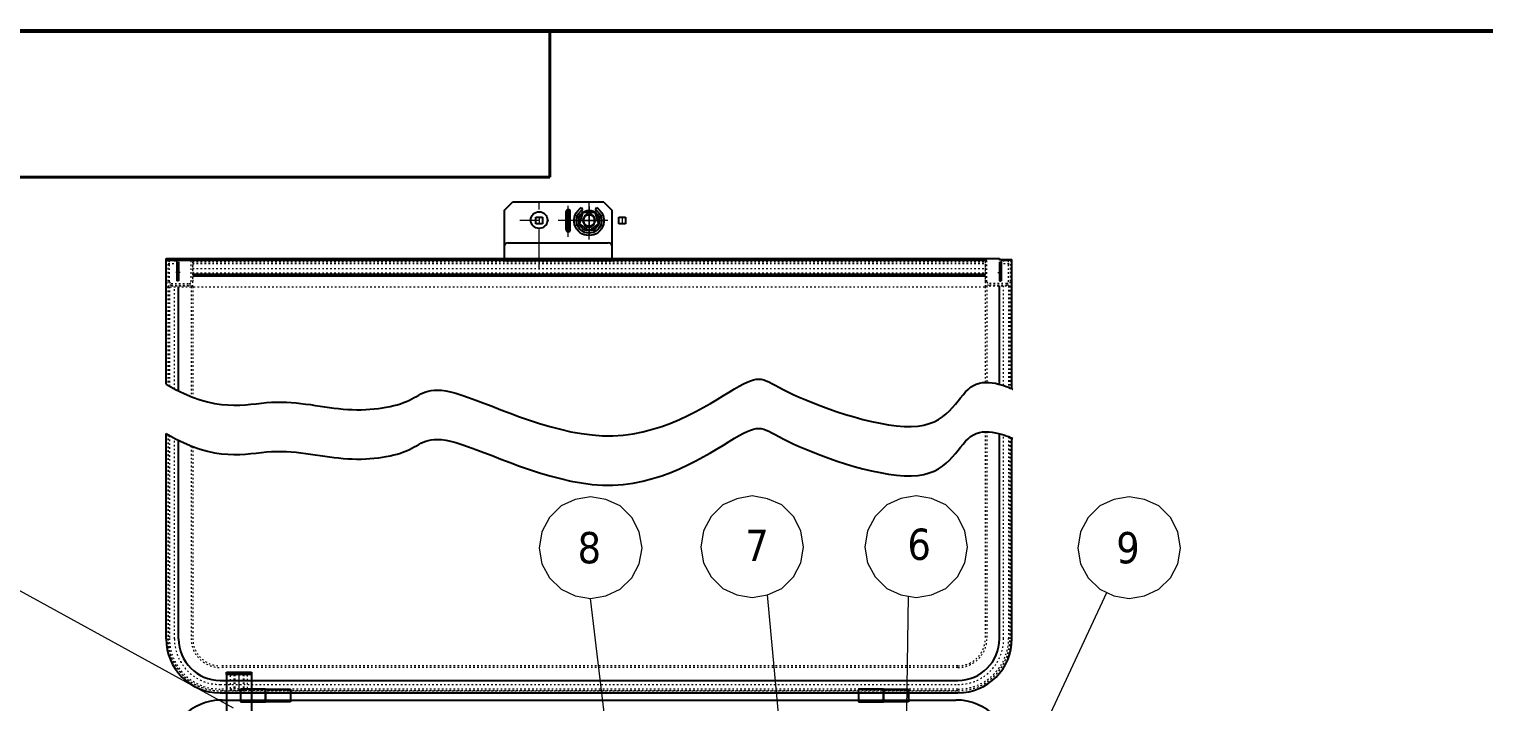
# Model space of a CAD drawing. Header units: millimetres. Extents: x 13152 to 35014, y -6229 to -226.
# Drawn here: x 26702 to 28450, y -1167 to -358 of the extents above; entities that cross this region are included whole.
import ezdxf

# ---------------------------------------------------------------- set-up
doc = ezdxf.new("R2010")
doc.units = ezdxf.units.MM
doc.header["$LTSCALE"] = 4
doc.linetypes.add('ACAD_ISO03W100', pattern=[1.18, 0.47, -0.71])
doc.linetypes.add('ACAD_ISO10W100', pattern=[18, 12, -3, 0, -3])
doc.layers.add('1', color=12, linetype='Continuous')
doc.layers.add('标注、文本', color=3, linetype='Continuous', lineweight=25)
doc.layers.add('铁心', color=3, linetype='Continuous', lineweight=0)
doc.styles.add('Tahoma$001', font='tahoma.ttf', dxfattribs={"height": 2.159784})

# ---------------------------------------------------------------- blocks, each defined once
blk = doc.blocks.new('huuuuu')
at = {"layer": '标注、文本', "color": 1, "linetype": 'ACAD_ISO10W100', "lineweight": 18}
for p, q in [((2130.7, -5602.1), (2130.7, -5556.6)), ((2108, -5579.3), (2153.5, -5579.3))]:
    blk.add_line(p, q, dxfattribs=at)
at = {"layer": '标注、文本', "color": 2, "linetype": 'ACAD_ISO03W100', "lineweight": 18}
for p, q in [((2113.7, -5573.3), (2117, -5573.3)), ((2144.5, -5573.3), (2147.7, -5573.3)), ((2113.7, -5585.3), (2117, -5585.3)), ((2144.5, -5585.3), (2147.7, -5585.3))]:
    blk.add_line(p, q, dxfattribs=at)
at = {"layer": '标注、文本'}
for p, q in [((2121.7, -5563.7), (2123.2, -5566.3)), ((2138.2, -5566.3), (2139.7, -5563.7))]:
    blk.add_line(p, q, dxfattribs=at)
for radius in [18, 15]:
    blk.add_arc((2130.7, -5579.3), radius, 120, 60, dxfattribs=at)

msp = doc.modelspace()

# ---------------------------------------------------------------- linework, layer by layer
at = {"layer": '1', "color": 0, "lineweight": 40}
for p in [(27327.33, -360.68), (26139.5, -536.16)]:
    msp.add_line(p, (27327.33, -536.16), dxfattribs=at)
at = {"layer": '1', "color": 0, "lineweight": 40, "const_width": 4.72}
msp.add_lwpolyline([(26139.5, -4086.14), (31322.75, -4086.14), (31322.75, -360.68), (26139.5, -360.68), (26139.5, -4086.14)], dxfattribs=at)
at = {"layer": '标注、文本'}
for p, q in [((27272.55, -576.41), (27282.55, -566.41)), ((27272.55, -576.41), (27272.55, -636.41)), ((27392.55, -566.41), (27282.55, -566.41)), ((27392.55, -566.41), (27402.55, -576.41)), ((27402.55, -636.41), (27402.55, -576.41)), ((27310.55, -592.41), (27310.55, -584.41)), ((27310.55, -584.41), (27318.55, -584.41)), ((27318.55, -592.41), (27310.55, -592.41)), ((27318.55, -584.41), (27318.55, -592.41)), ((27347.05, -599.2), (27347.05, -577.7)), ((27347.55, -599.41), (27347.55, -577.41)), ((27351.55, -599.41), (27351.55, -577.41)), ((27352.05, -599.2), (27352.05, -577.7)), ((27367.3, -578.43), (27362.82, -592.22)), ((27362.82, -592.22), (27374.55, -600.75)), ((27367.3, -578.43), (27381.8, -578.43)), ((27368.05, -589.91), (27368.05, -586.91)), ((27374.55, -600.75), (27386.28, -592.22)), ((27381.05, -589.91), (27381.05, -586.91)), ((27386.28, -592.22), (27381.8, -578.43)), ((27410.55, -592.41), (27410.55, -584.41)), ((27410.55, -584.41), (27418.55, -584.41)), ((27418.55, -592.41), (27410.55, -592.41)), ((27418.55, -584.41), (27418.55, -592.41)), ((27272.55, -626.41), (27272.55, -636.41)), ((27277.55, -615), (27397.55, -615)), ((27402.55, -636.41), (27402.55, -626.41)), ((26866.3, -785.16), (26866.3, -633.91)), ((26866.3, -633.91), (27867.8, -633.91)), ((26866.3, -635.41), (26881.3, -635.41)), ((26866.3, -635.91), (27850.77, -635.91)), ((26866.3, -635.91), (27850.77, -635.91)), ((26868.34, -635.91), (26870.34, -635.91)), ((26877.3, -635.91), (26870.3, -635.91)), ((26879.3, -637.91), (26879.3, -660.91)), ((26881.3, -633.91), (26881.3, -635.91)), ((26881.3, -637.91), (26881.3, -660.91)), ((26896.34, -635.91), (26898.34, -635.91)), ((27272.55, -636.41), (27402.55, -636.41)), ((27852.77, -635.91), (27850.77, -635.91)), ((27867.8, -633.91), (27867.8, -635.91)), ((27867.8, -635.41), (27882.8, -635.41)), ((27867.8, -637.91), (27867.8, -660.91)), ((27869.8, -637.91), (27869.8, -660.91)), ((27871.8, -635.91), (27878.8, -635.91)), ((27880.77, -635.91), (27878.77, -635.91)), ((27882.8, -790.67), (27882.8, -635.41)), ((26881.3, -648.41), (26879.3, -648.41)), ((26881.3, -653.41), (26879.3, -653.41)), ((26881.3, -660.91), (26879.3, -660.91)), ((26898.3, -652.91), (27850.77, -652.91)), ((26898.3, -654.91), (27850.77, -654.91)), ((27867.8, -648.41), (27869.8, -648.41)), ((27867.8, -653.41), (27869.8, -653.41)), ((27867.8, -660.91), (27869.8, -660.91)), ((26881.3, -793.28), (26881.3, -667.91)), ((27867.8, -785.16), (27867.8, -666.91)), ((26866.3, -1091.04), (26866.3, -844.45)), ((26881.3, -1091.04), (26881.3, -852.58)), ((27867.8, -1091.04), (27867.8, -844.46)), ((27882.8, -1091.04), (27882.8, -849.96)), ((26938.8, -1131.04), (26968.8, -1131.04)), ((26938.8, -1134.04), (26938.8, -1131.04)), ((26968.8, -1134.04), (26938.8, -1134.04)), ((26938.8, -1134.04), (26938.8, -1212.94)), ((26943.8, -1134.54), (26944.3, -1134.04)), ((26968.8, -1131.04), (26968.8, -1134.04)), ((26968.8, -1134.04), (26968.8, -1212.94)), ((26931.3, -1141.04), (27817.8, -1141.04)), ((26955.8, -1151.64), (26955.8, -1166.64)), ((26985.8, -1151.64), (26955.8, -1151.64)), ((26985.8, -1151.64), (26985.8, -1166.64)), ((26985.8, -1166.64), (26985.8, -1151.64)), ((26985.8, -1166.64), (26985.8, -1151.64)), ((26985.8, -1151.64), (27015.8, -1151.64)), ((27015.8, -1151.64), (27015.8, -1166.64)), ((27728.3, -1151.64), (27698.3, -1151.64)), ((27698.3, -1151.64), (27698.3, -1166.64)), ((27728.3, -1151.64), (27728.3, -1166.64)), ((27728.3, -1166.64), (27728.3, -1151.64)), ((27728.3, -1151.64), (27758.3, -1151.64)), ((27728.3, -1166.64), (27728.3, -1151.64)), ((27758.3, -1151.64), (27758.3, -1166.64)), ((26931.3, -1156.04), (27817.8, -1156.04)), ((26933.8, -1164.64), (27815.3, -1164.64)), ((26955.8, -1166.64), (26985.8, -1166.64)), ((27015.8, -1166.64), (26985.8, -1166.64)), ((27698.3, -1166.64), (27728.3, -1166.64)), ((27758.3, -1166.64), (27728.3, -1166.64))]:
    msp.add_line(p, q, dxfattribs=at)
at = {"layer": '标注、文本', "color": 1, "linetype": 'ACAD_ISO10W100', "lineweight": 18}
for p, q in [((27314.57, -647.36), (27314.57, -565.83)), ((27349.55, -607.89), (27349.55, -570.9)), ((27374.55, -571.65), (27374.55, -605.18)), ((27385.48, -588.41), (27291.55, -588.41)), ((27314.55, -584.41), (27314.55, -592.41)), ((27349.55, -579.41), (27349.55, -601.41)), ((27358.69, -588.41), (27390.42, -588.41)), ((27374.55, -596.95), (27374.55, -579.87)), ((27414.55, -584.41), (27414.55, -592.41)), ((26883.21, -650.91), (26877.89, -650.91)), ((27865.89, -650.91), (27871.22, -650.91)), ((26953.8, -1134.04), (26953.8, -1154.04))]:
    msp.add_line(p, q, dxfattribs=at)
at = {"layer": '标注、文本', "color": 2, "linetype": 'ACAD_ISO03W100', "lineweight": 18}
for p, q in [((26868.34, -635.91), (26868.34, -661.91)), ((26868.8, -639.91), (26876.3, -639.91)), ((26870.34, -661.91), (26870.34, -635.91)), ((26876.3, -635.91), (26876.3, -639.91)), ((26896.34, -661.91), (26896.34, -635.91)), ((26898.3, -637.91), (27850.77, -637.91)), ((26898.3, -637.91), (27850.77, -637.91)), ((26898.3, -667.91), (26898.3, -637.91)), ((26898.3, -639.91), (27850.77, -639.91)), ((26898.3, -645.91), (27850.77, -645.91)), ((26898.34, -635.91), (26898.34, -661.91)), ((27272.55, -634.41), (27402.55, -634.41)), ((27850.77, -635.91), (27850.77, -661.91)), ((27850.8, -637.91), (27850.8, -667.91)), ((27852.77, -661.91), (27852.77, -635.91)), ((27872.8, -635.91), (27872.8, -639.91)), ((27872.8, -639.91), (27880.3, -639.91)), ((27878.77, -661.91), (27878.77, -635.91)), ((27880.77, -635.91), (27880.77, -661.91)), ((26872.34, -663.91), (26894.34, -663.91)), ((26898.3, -651.41), (27850.77, -651.41)), ((26898.3, -653.41), (27850.77, -653.41)), ((27876.77, -663.91), (27854.77, -663.91)), ((26866.3, -667.91), (27850.8, -667.91)), ((26868.3, -666.91), (26898.3, -666.91)), ((26868.3, -667.91), (26868.3, -786.32)), ((26868.8, -667.91), (26868.8, -786.6)), ((26870.3, -667.91), (26870.3, -787.46)), ((26872.34, -665.91), (26894.34, -665.91)), ((26876.3, -790.73), (26876.3, -667.91)), ((26896.3, -667.91), (26896.3, -799.97)), ((26898.3, -667.91), (26898.3, -800.74)), ((27850.8, -666.91), (27880.8, -666.91)), ((27850.8, -667.91), (27850.8, -782.9)), ((27852.8, -666.91), (27852.8, -782.89)), ((27876.77, -665.91), (27854.77, -665.91)), ((27872.8, -786.66), (27872.8, -666.91)), ((27878.8, -666.91), (27878.8, -788.9)), ((27880.3, -666.91), (27880.3, -789.53)), ((27880.8, -666.91), (27880.8, -789.75)), ((26868.3, -845.61), (26868.3, -1090.54)), ((26868.8, -845.9), (26868.8, -1091.04)), ((26870.3, -846.75), (26870.3, -1090.54)), ((26876.3, -1091.04), (26876.3, -850.02)), ((27850.8, -842.2), (27850.8, -1090.54)), ((27852.8, -842.19), (27852.8, -1090.54)), ((27872.8, -1091.04), (27872.8, -845.96)), ((27878.8, -848.19), (27878.8, -1090.54)), ((27880.3, -848.83), (27880.3, -1091.04)), ((27880.8, -849.05), (27880.8, -1090.54)), ((26896.3, -859.27), (26896.3, -1090.54)), ((26898.3, -860.04), (26898.3, -1090.54)), ((27817.8, -1123.54), (26931.3, -1123.54)), ((27817.8, -1125.54), (26931.3, -1125.54)), ((26943.8, -1151.04), (26943.8, -1134.54)), ((26943.8, -1134.54), (26963.8, -1134.54)), ((26944.3, -1134.04), (26963.3, -1134.04)), ((26947.8, -1134.04), (26947.8, -1154.04)), ((26948.8, -1134.04), (26948.8, -1154.04)), ((26958.8, -1134.04), (26958.8, -1154.04)), ((26959.8, -1134.04), (26959.8, -1154.04)), ((26963.3, -1134.04), (26963.8, -1134.54)), ((26963.8, -1134.54), (26963.8, -1151.04)), ((26931.3, -1146.04), (27817.8, -1146.04)), ((27817.8, -1151.54), (26931.3, -1151.54)), ((26931.3, -1153.54), (27817.8, -1153.54)), ((27817.8, -1153.54), (26931.3, -1153.54)), ((26943.8, -1151.04), (26946.8, -1154.04)), ((26963.8, -1151.04), (26943.8, -1151.04)), ((26960.8, -1154.04), (26963.8, -1151.04)), ((26985.8, -1153.1), (26985.8, -1159.14)), ((27728.3, -1153.1), (27728.3, -1159.14)), ((26960.8, -1154.04), (26946.8, -1154.04)), ((26955.8, -1165.17), (26955.8, -1159.14)), ((26985.8, -1162.77), (26985.8, -1156.74)), ((27758.3, -1165.17), (27758.3, -1159.14))]:
    msp.add_line(p, q, dxfattribs=at)
at = {"layer": '标注、文本'}
for centre, radius in [((27374.55, -588.41), 12.33), ((27314.57, -587.83), 10), ((27374.55, -588.41), 7)]:
    msp.add_circle(centre, radius, dxfattribs=at)
for centre, radius, start, end in [((27349.55, -577.7), 2.5, 0, 180), ((27349.55, -577.41), 2, 0, 180), ((27374.55, -586.91), 6.5, 0, 180), ((27374.55, -589.91), 6.5, 180, 0), ((27349.55, -599.2), 2.5, 180, 0), ((27349.55, -599.41), 2, 180, 0), ((27277.55, -620), 5, 90, 180), ((27397.55, -620), 5, 0, 90), ((26877.3, -637.91), 2, 0, 90), ((27871.8, -637.91), 2, 90, 180), ((26931.3, -1091.04), 65, 180, 270), ((26931.3, -1091.04), 50, 180, 270), ((27817.8, -1091.04), 65, 270, 0), ((27817.8, -1091.04), 50, 270, 0), ((26933.8, -1232.14), 67.5, 90, 180), ((27815.3, -1232.14), 67.5, 0, 90)]:
    msp.add_arc(centre, radius, start, end, dxfattribs=at)
at = {"layer": '标注、文本', "color": 2, "linetype": 'ACAD_ISO03W100', "lineweight": 18}
for centre, radius, start, end in [((26872.34, -661.91), 4, 180, 270), ((26872.34, -661.91), 2, 180, 270), ((26894.34, -661.91), 2, 270, 0), ((26894.34, -661.91), 4, 270, 0), ((27854.77, -661.91), 4, 180, 270), ((27854.77, -661.91), 2, 180, 270), ((27876.77, -661.91), 2, 270, 0), ((27876.77, -661.91), 4, 270, 0), ((26931.3, -1090.54), 63, 180, 270), ((26931.3, -1091.04), 62.5, 180, 270), ((26931.3, -1090.54), 61, 180, 270), ((26931.3, -1091.04), 55, 180, 270), ((26931.3, -1090.54), 35, 180, 270), ((26931.3, -1090.54), 33, 180, 270), ((27817.8, -1090.54), 33, 270, 0), ((27817.8, -1090.54), 63, 270, 0), ((27817.8, -1090.54), 35, 270, 0), ((27817.8, -1090.54), 61, 270, 0), ((27817.8, -1091.04), 55, 270, 0), ((27817.8, -1091.04), 62.5, 270, 0)]:
    msp.add_arc(centre, radius, start, end, dxfattribs=at)
at = {"layer": '标注、文本'}
for points in [[(26866.3, -785.16), (26927.16, -820.86), (26994.61, -796.4), (27085.93, -822.01), (27169.62, -807.62), (27187.28, -773.66), (27412.32, -886.73), (27583.54, -762.26), (27583.39, -789.01), (27802.08, -865.39), (27826.48, -762.18), (27882.8, -790.63), (27883.88, -791.2)], [(26866.3, -844.45), (26927.16, -880.16), (26994.61, -855.7), (27085.93, -881.31), (27169.62, -866.91), (27187.28, -832.96), (27412.32, -946.03), (27583.54, -821.56), (27583.39, -848.31), (27802.08, -924.68), (27826.48, -821.48), (27882.8, -849.92), (27883.88, -850.5)]]:
    msp.add_open_spline(points, degree=3, dxfattribs=at)
at = {"layer": '铁心', "lineweight": 13}
for points in [[(27438.24, -982.19), (27434.93, -962.31), (27425.9, -945.14), (27412.04, -931.29), (27394.87, -923.76), (27376.5, -920.44), (27357.83, -923.76), (27340.96, -931.29), (27327.11, -945.14), (27317.77, -962.31), (27314.76, -982.19), (27317.77, -1000.86), (27327.11, -1017.73), (27340.96, -1031.58), (27357.83, -1039.41), (27376.5, -1042.43), (27394.87, -1039.41), (27412.04, -1031.58), (27425.9, -1017.73), (27434.93, -1000.86)], [(27632.5, -981.09), (27629.19, -961.22), (27620.15, -944.05), (27606.3, -930.19), (27589.13, -922.66), (27570.76, -919.35), (27552.09, -922.66), (27535.22, -930.19), (27521.37, -944.05), (27512.03, -961.22), (27509.02, -981.09), (27512.03, -999.77), (27521.37, -1016.63), (27535.22, -1030.49), (27552.09, -1038.32), (27570.76, -1041.33), (27589.13, -1038.32), (27606.3, -1030.49), (27620.15, -1016.63), (27629.19, -999.77)], [(27829.56, -981.02), (27826.25, -961.14), (27817.22, -943.97), (27803.36, -930.12), (27786.19, -922.59), (27767.82, -919.28), (27749.15, -922.59), (27732.28, -930.12), (27718.43, -943.97), (27709.09, -961.14), (27706.08, -981.02), (27709.09, -999.69), (27718.43, -1016.56), (27732.28, -1030.41), (27749.15, -1038.25), (27767.82, -1041.26), (27786.19, -1038.25), (27803.36, -1030.41), (27817.22, -1016.56), (27826.25, -999.69)], [(28085.55, -982.19), (28082.24, -962.31), (28073.2, -945.14), (28059.34, -931.29), (28042.18, -923.76), (28023.8, -920.44), (28005.13, -923.76), (27988.26, -931.29), (27974.41, -945.14), (27965.07, -962.31), (27962.06, -982.19), (27965.07, -1000.86), (27974.41, -1017.73), (27988.26, -1031.58), (28005.13, -1039.41), (28023.8, -1042.43), (28042.18, -1039.41), (28059.34, -1031.58), (28073.2, -1017.73), (28082.24, -1000.86)]]:
    msp.add_lwpolyline(points, close=True, dxfattribs=at)
for points in [[(26947.4, -1174.33), (26568.15, -966.67), (26568.15, -966.67)], [(27412.41, -1343.55), (27376.5, -1042.43), (27376.5, -1042.43)], [(27605.32, -1215.75), (27589.13, -1038.32), (27589.13, -1038.32)], [(27755.3, -1257.14), (27758.48, -1039.75), (27758.48, -1039.75)], [(27894.22, -1255.87), (27996.7, -1035.5), (27996.7, -1035.5)]]:
    msp.add_lwpolyline(points, dxfattribs=at)

# ---------------------------------------------------------------- block references
at = {"layer": '标注、文本', "xscale": -1}
msp.add_blockref('huuuuu', (29505.26, 4990.9), dxfattribs=at)

# ---------------------------------------------------------------- texts
at = {"layer": '铁心', "lineweight": 13, "style": 'Tahoma$001'}
for s, p in [('7', (27562.28, -997.52)), ('6', (27757.21, -996.17)), ('8', (27360.83, -1000.32)), ('9', (28008.13, -1000.32))]:
    msp.add_text(s, height=37.59, dxfattribs=at).set_placement(p)

doc.saveas('drawing.dxf')
